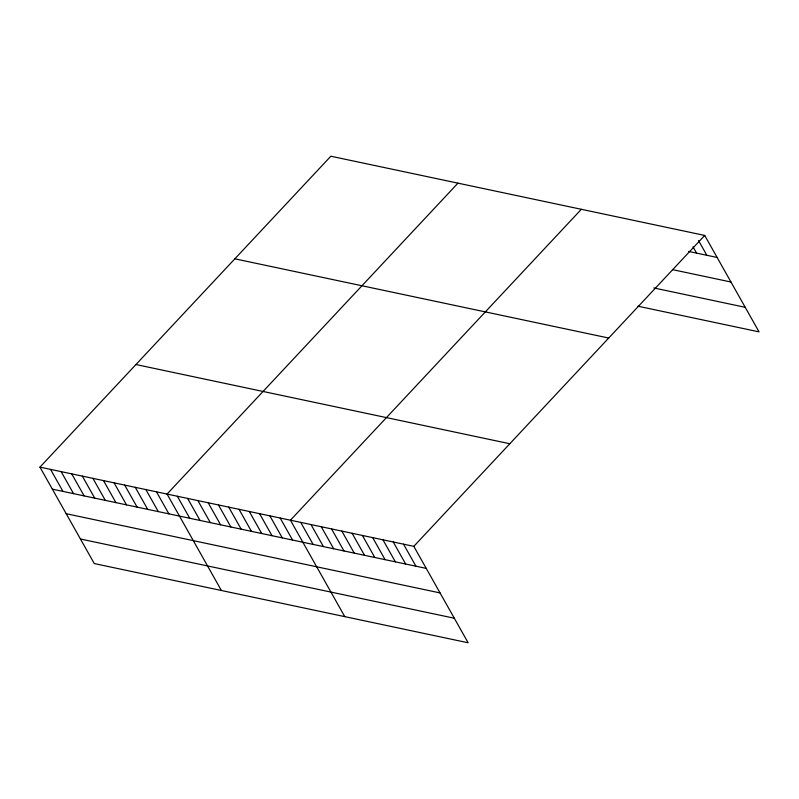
<?xml version="1.0" encoding="UTF-8"?>
<svg xmlns="http://www.w3.org/2000/svg" width="799" height="799" viewBox="0 0 799 799"><rect width="100%" height="100%" fill="white"/><g stroke="black" fill="none" stroke-linecap="round" stroke-linejoin="round"><path stroke-width="1.2" d="M39.95 467.135L413.812 546.346L468.144 642.776L94.282 563.565L39.95 467.135L330.856 156.224L704.718 235.435L759.05 331.865L637.962 306.207M457.967 183.151L167.061 494.062L221.393 590.501M581.342 209.298L290.437 520.209L344.769 616.638M413.812 546.346L704.718 235.435M688.568 251.415L717.122 257.458M672.698 269.672L730.965 282.017M653.832 287.95L745.217 307.315M234.856 258.826L608.718 338.037M135.95 364.534L509.812 443.745M52.364 489.158L426.217 568.379M66.197 513.717L440.059 592.928M80.449 539.005L454.311 618.226M698.566 240.599L706.845 255.28M693.013 246.811L696.558 253.103M403.525 544.169L415.939 566.191M393.248 541.992L405.662 564.014M382.961 539.814L395.375 561.837M372.684 537.637L385.098 559.66M362.406 535.46L374.811 557.482M352.119 533.283L364.534 555.305M341.842 531.095L354.257 553.128M331.555 528.918L343.969 550.95M321.278 526.741L333.692 548.773M311.001 524.563L323.405 546.586M300.714 522.386L313.128 544.409M280.149 518.032L292.564 540.054M269.872 515.854L282.287 537.877M259.595 513.677L272 535.7M249.308 511.49L261.722 533.522M239.031 509.313L251.445 531.345M228.754 507.135L241.158 529.158M218.467 504.958L230.881 526.98M208.189 502.781L220.594 524.803M197.902 500.603L210.317 522.626M187.625 498.426L200.04 520.449M177.348 496.249L189.753 518.271M156.474 491.824L168.879 513.847M145.877 489.577L158.292 511.6M135.281 487.33L147.695 509.363M124.694 485.093L137.098 507.115M114.097 482.846L126.512 504.868M103.51 480.599L115.915 502.621M92.914 478.351L105.328 500.384M82.317 476.114L94.731 498.137M71.73 473.867L84.135 495.889M61.133 471.62L73.548 493.652M50.547 469.383L62.951 491.405"/></g></svg>
